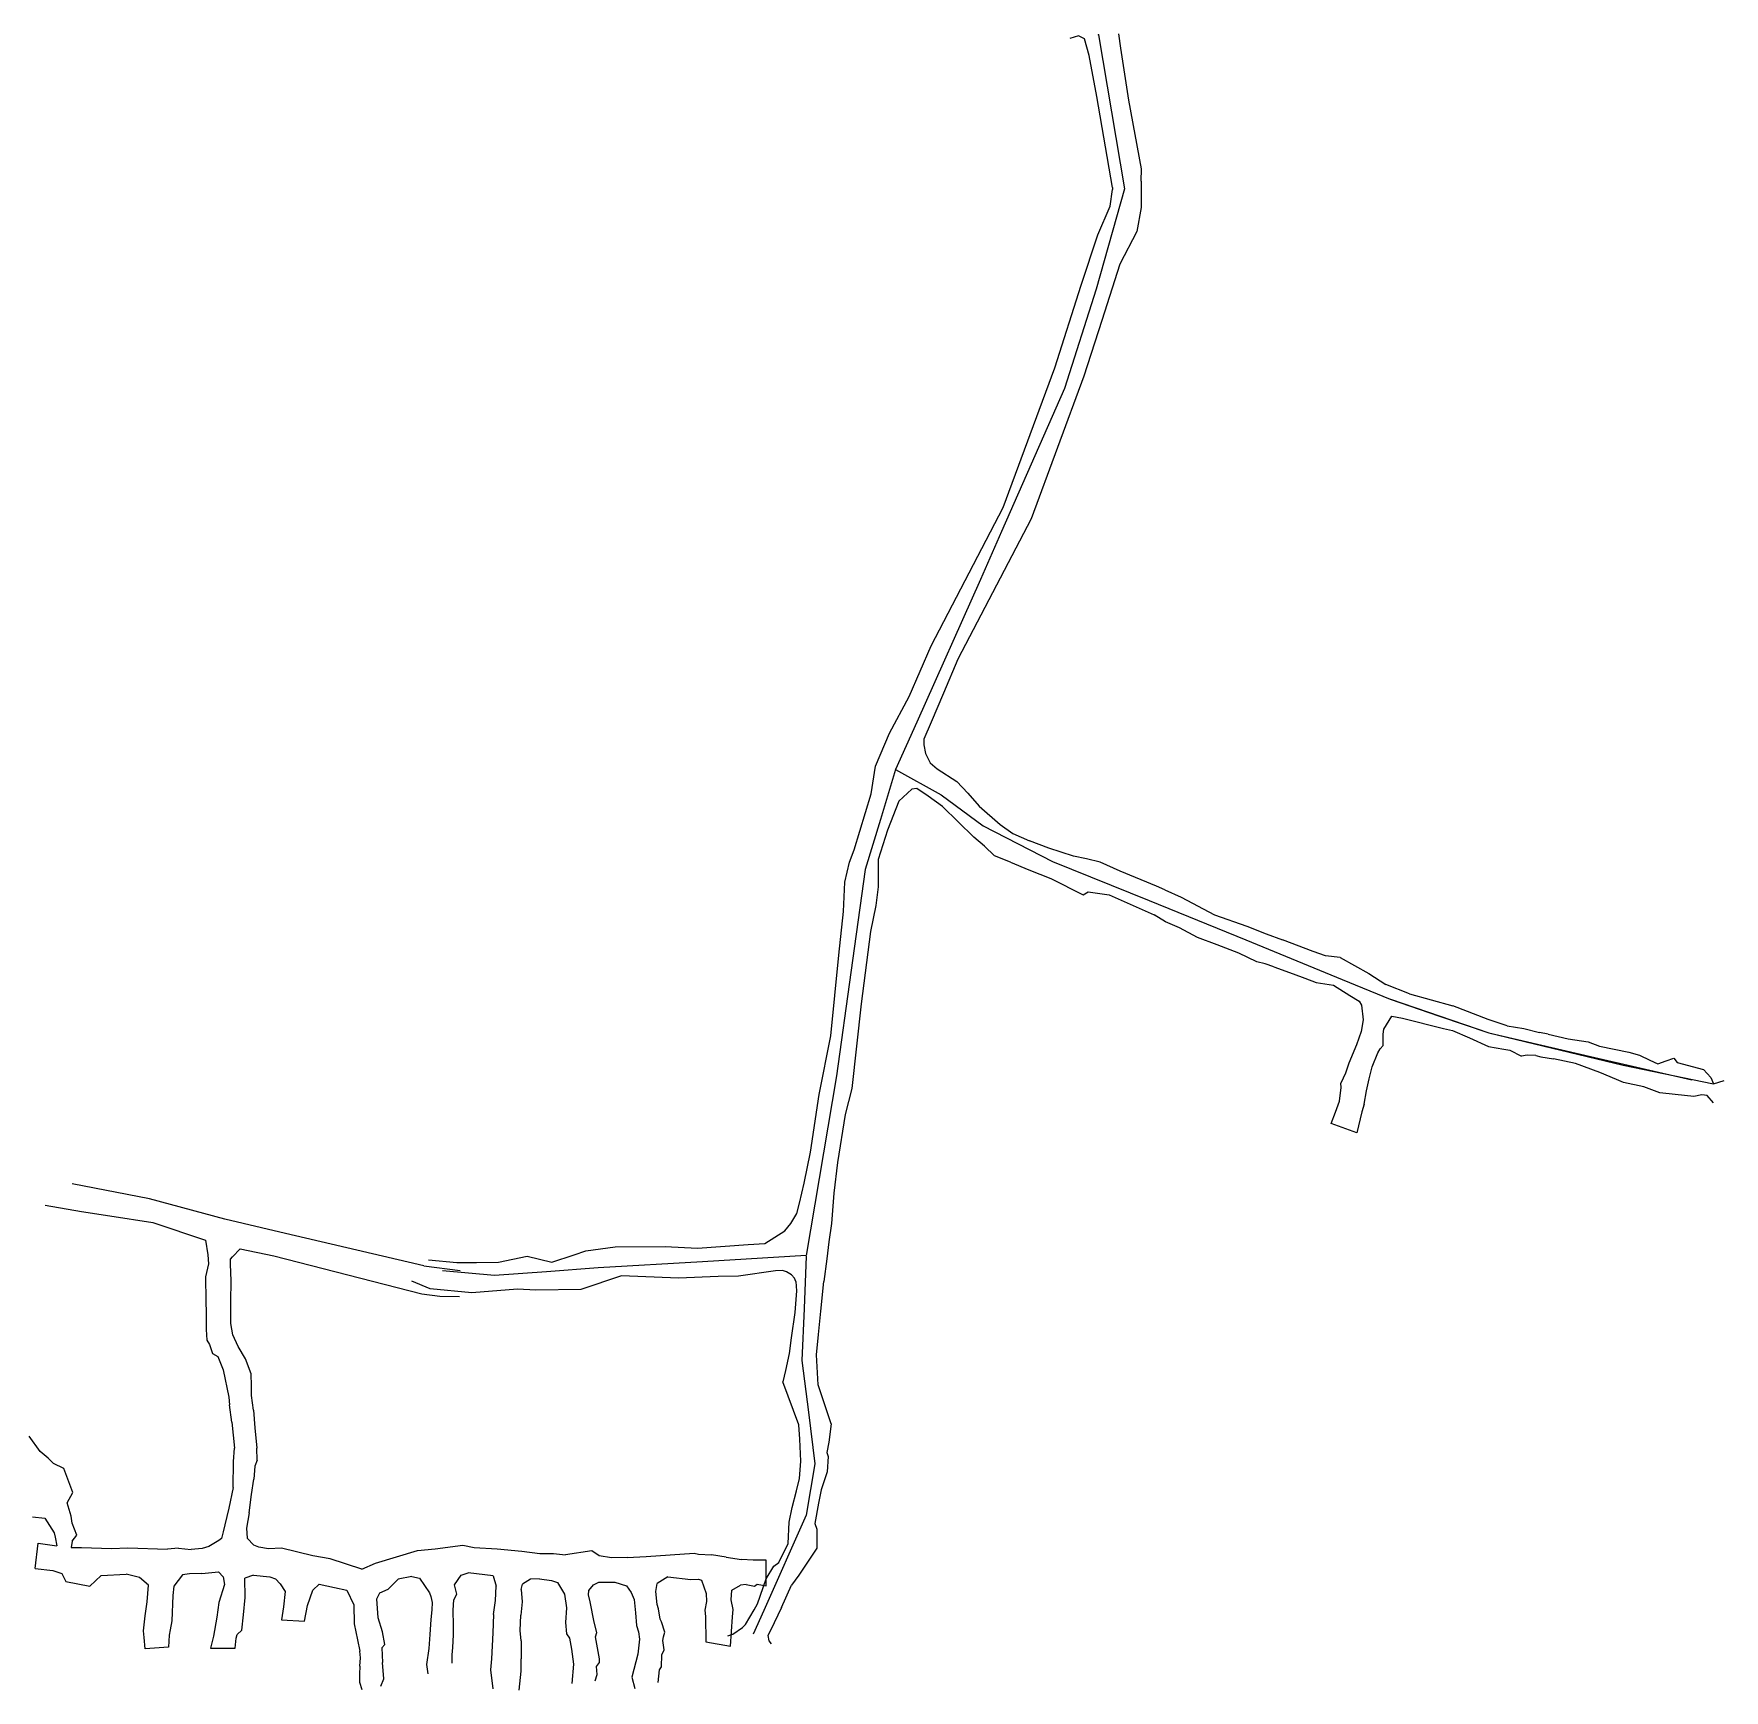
# Model space of a CAD drawing. Extents: x 539179 to 539703, y 4477639 to 4477957.
# Drawn here: x 539378 to 539702.5, y 4477639.2 to 4477957.1 of the extents above; entities that cross this region are included whole.
import ezdxf

# ---------------------------------------------------------------- set-up
doc = ezdxf.new("R2010")
doc.units = 0
doc.linetypes.add('DUZ', pattern=[500, 500])
doc.layers.get('0').update_dxf_attribs({"color": 1, "linetype": 'DUZ', "lineweight": 5, "true_color": 0xff0000})
for name, color, linetype, lineweight, true_color in [('GEOFENCE', 80, 'DUZ', 5, 0x50e61a), ('INIT_COORD', 152, 'DUZ', 5, 0x1756e8), ('KAT_1430', 154, 'DUZ', 5, 0x0052a5), ('KAT_1440', 42, 'DUZ', 5, 0xca8621), ('KAT_1450', 238, 'DUZ', 5, 0x4c0026), ('KAT_1460', 15, 'DUZ', 5, 0xa55252)]:
    doc.layers.add(name, color=color, linetype=linetype, lineweight=lineweight, true_color=true_color)

msp = doc.modelspace()

# ---------------------------------------------------------------- linework, layer by layer
for p, q in [((539638.46, 4477771.84), (539657.35, 4477765.36)), ((539657.35, 4477765.36), (539683.12, 4477759.21)), ((539683.12, 4477759.21), (539700.51, 4477755.57))]:
    msp.add_line(p, q)
at = {"layer": 'GEOFENCE', "linetype": 'Continuous'}
for p, q in [((539582.44, 4477956.9), (539585.77, 4477937.18)), ((539585.77, 4477937.18), (539587.44, 4477927.32)), ((539587.44, 4477927.32), (539581.99, 4477908.07)), ((539581.99, 4477908.07), (539575.91, 4477889.02)), ((539575.91, 4477889.02), (539563.83, 4477861.56)), ((539563.83, 4477861.56), (539559.8, 4477852.4)), ((539559.8, 4477852.4), (539547.55, 4477825.02)), ((539547.55, 4477825.02), (539543.47, 4477815.89)), ((539543.47, 4477815.89), (539540.55, 4477806.33)), ((539543.47, 4477815.89), (539552.21, 4477811.04)), ((539552.21, 4477811.04), (539560.25, 4477805.1)), ((539540.55, 4477806.33), (539537.63, 4477796.76)), ((539560.25, 4477805.1), (539573.62, 4477798.29)), ((539537.63, 4477796.76), (539534.88, 4477776.95)), ((539573.62, 4477798.29), (539592.15, 4477790.77)), ((539592.15, 4477790.77), (539610.69, 4477783.26)), ((539610.69, 4477783.26), (539629.19, 4477775.65)), ((539534.88, 4477776.95), (539532.12, 4477757.14)), ((539629.19, 4477775.65), (539638.43, 4477771.85)), ((539638.43, 4477771.85), (539647.89, 4477768.6)), ((539647.89, 4477768.6), (539657.35, 4477765.36)), ((539657.35, 4477765.36), (539676.84, 4477760.85)), ((539676.84, 4477760.85), (539696.32, 4477756.35)), ((539532.12, 4477757.14), (539530.47, 4477747.28)), ((539530.47, 4477747.28), (539528.82, 4477737.42)), ((539528.82, 4477737.42), (539527.16, 4477727.56)), ((539527.16, 4477727.56), (539526.33, 4477722.63)), ((539526.33, 4477722.63), (539506.37, 4477721.45)), ((539526.31, 4477722.5), (539525.91, 4477712.51)), ((539466.46, 4477718.8), (539456.5, 4477719.73)), ((539476.43, 4477719.54), (539466.46, 4477718.8)), ((539486.4, 4477720.27), (539476.43, 4477719.54)), ((539506.37, 4477721.45), (539486.4, 4477720.27)), ((539525.91, 4477712.51), (539525.5, 4477702.52)), ((539525.5, 4477702.52), (539526.73, 4477692.59)), ((539526.73, 4477692.59), (539527.95, 4477682.67)), ((539527.95, 4477682.67), (539526.3, 4477672.81)), ((539526.3, 4477672.81), (539518.17, 4477654.54)), ((539518.17, 4477654.54), (539516.13, 4477649.97))]:
    msp.add_line(p, q, dxfattribs=at)
at = {"layer": 'INIT_COORD', "linetype": 'Continuous'}
msp.add_point((539582.44, 4477956.9), dxfattribs=at)
at = {"layer": 'KAT_1430'}
for p, q in [((539525.9, 4477736.52), (539527.11, 4477742.49)), ((539532.33, 4477740.52), (539531.63, 4477734.65)), ((539525.05, 4477732.73), (539525.9, 4477736.52)), ((539524.51, 4477730.69), (539525.05, 4477732.73)), ((539531.63, 4477734.65), (539531.17, 4477728.81)), ((539522.22, 4477727.41), (539523.38, 4477728.77)), ((539523.38, 4477728.77), (539524.51, 4477730.69)), ((539531.17, 4477728.81), (539530.65, 4477725.3)), ((539518.37, 4477724.93), (539522.22, 4477727.41)), ((539467.27, 4477721.35), (539472.73, 4477722.5)), ((539472.73, 4477722.5), (539477.47, 4477721.39)), ((539477.47, 4477721.39), (539481.78, 4477722.77)), ((539481.78, 4477722.77), (539483.98, 4477723.53)), ((539483.98, 4477723.53), (539489.65, 4477724.32)), ((539489.65, 4477724.32), (539499.23, 4477724.4)), ((539499.23, 4477724.4), (539505.45, 4477724.08)), ((539505.45, 4477724.08), (539515.14, 4477724.76)), ((539515.14, 4477724.76), (539518.37, 4477724.93)), ((539530.65, 4477725.3), (539530.28, 4477722.04)), ((539453.81, 4477721.83), (539459.25, 4477721.34)), ((539459.25, 4477721.34), (539463.04, 4477721.3)), ((539463.04, 4477721.3), (539467.27, 4477721.35)), ((539520.4, 4477719.7), (539513.34, 4477718.67)), ((539521.75, 4477719.77), (539520.4, 4477719.7)), ((539522.55, 4477719.53), (539521.75, 4477719.77)), ((539523.49, 4477718.92), (539522.55, 4477719.53)), ((539524.09, 4477718.34), (539523.49, 4477718.92)), ((539530.28, 4477722.04), (539529.68, 4477717.65)), ((539454.1, 4477716.26), (539450.59, 4477717.73)), ((539462.1, 4477715.49), (539454.1, 4477716.26)), ((539470.86, 4477716.21), (539462.1, 4477715.49)), ((539474.39, 4477715.98), (539470.86, 4477716.21)), ((539483.05, 4477716.13), (539474.39, 4477715.98)), ((539490.87, 4477718.77), (539483.05, 4477716.13)), ((539501.79, 4477718.32), (539490.87, 4477718.77)), ((539509.41, 4477718.65), (539501.79, 4477718.32)), ((539513.34, 4477718.67), (539509.41, 4477718.65)), ((539524.33, 4477717.67), (539524.09, 4477718.34)), ((539524.46, 4477715.9), (539524.15, 4477711.73)), ((539524.33, 4477717.67), (539524.46, 4477715.9)), ((539529.13, 4477711.96), (539529.68, 4477717.65)), ((539524.15, 4477711.73), (539523.42, 4477706.85)), ((539528.7, 4477707.48), (539529.13, 4477711.96)), ((539523.42, 4477706.85), (539523.01, 4477703.85)), ((539528.28, 4477703.6), (539528.7, 4477707.48)), ((539523.01, 4477703.85), (539522.33, 4477700.59)), ((539528.59, 4477697.81), (539528.28, 4477703.6)), ((539522.33, 4477700.59), (539521.85, 4477698.43)), ((539524.91, 4477690.19), (539521.85, 4477698.43)), ((539531.1, 4477690.35), (539528.59, 4477697.81)), ((539525.1, 4477687.44), (539524.91, 4477690.19)), ((539531.1, 4477690.35), (539530.66, 4477686.81)), ((539525.3, 4477683.18), (539525.1, 4477687.44)), ((539530.66, 4477686.81), (539530.27, 4477684.87)), ((539525.03, 4477679.89), (539525.3, 4477683.18)), ((539530.27, 4477684.87), (539530.54, 4477684.11)), ((539530.54, 4477684.11), (539530.34, 4477681.13)), ((539524.43, 4477677.47), (539525.03, 4477679.89)), ((539530.34, 4477681.13), (539529.17, 4477677.69)), ((539523.61, 4477674.3), (539524.43, 4477677.47)), ((539529.17, 4477677.69), (539528.64, 4477675.16)), ((539523.05, 4477671.48), (539523.61, 4477674.3)), ((539528.64, 4477675.16), (539527.95, 4477671.23)), ((539522.85, 4477667.42), (539523.05, 4477671.48)), ((539527.95, 4477671.23), (539528.32, 4477670.15)), ((539521.06, 4477663.74), (539522.85, 4477667.42)), ((539528.32, 4477670.15), (539528.37, 4477666.47)), ((539520.07, 4477663.05), (539521.06, 4477663.74)), ((539528.37, 4477666.47), (539524.89, 4477661.32)), ((539516.94, 4477655.82), (539518.63, 4477660.6)), ((539518.63, 4477660.6), (539520.07, 4477663.05)), ((539524.89, 4477661.32), (539523.51, 4477659.37)), ((539521.58, 4477655.11), (539523.51, 4477659.37)), ((539514.68, 4477651.86), (539516.32, 4477654.65)), ((539516.32, 4477654.65), (539516.94, 4477655.82)), ((539521.58, 4477655.11), (539519.46, 4477650.68)), ((539512.24, 4477650.02), (539514.11, 4477651.28)), ((539514.11, 4477651.28), (539514.68, 4477651.86)), ((539511.25, 4477649.66), (539512.24, 4477650.02)), ((539519.46, 4477650.68), (539518.92, 4477649.72)), ((539518.92, 4477649.72), (539519.13, 4477648.71)), ((539519.13, 4477648.71), (539519.61, 4477648.14))]:
    msp.add_line(p, q, dxfattribs=at)
at = {"layer": 'KAT_1440'}
for p, q in [((539546.1, 4477829.94), (539550.28, 4477839.66)), ((539555.41, 4477837.06), (539552.69, 4477830.55)), ((539542.27, 4477822.91), (539546.1, 4477829.94)), ((539552.69, 4477830.55), (539550.29, 4477825.01)), ((539539.61, 4477816.55), (539542.27, 4477822.91)), ((539550.29, 4477825.01), (539548.86, 4477821.75)), ((539548.86, 4477821.75), (539548.88, 4477820.65)), ((539548.88, 4477820.65), (539549.24, 4477818.96)), ((539538.81, 4477811.26), (539539.61, 4477816.55)), ((539549.24, 4477818.96), (539550.13, 4477817.23)), ((539550.13, 4477817.23), (539551.44, 4477816.04)), ((539551.44, 4477816.04), (539555.21, 4477813.6)), ((539555.21, 4477813.6), (539557.36, 4477811.35)), ((539535.49, 4477800.53), (539538.81, 4477811.26)), ((539544.11, 4477809.83), (539541.9, 4477804.26)), ((539545.73, 4477811.4), (539544.11, 4477809.83)), ((539546.57, 4477812.12), (539545.73, 4477811.4)), ((539547.53, 4477812.25), (539546.57, 4477812.12)), ((539549.75, 4477810.8), (539547.53, 4477812.25)), ((539552.48, 4477808.79), (539549.75, 4477810.8)), ((539557.36, 4477811.35), (539559.5, 4477808.89)), ((539558.5, 4477802.92), (539552.48, 4477808.79)), ((539559.5, 4477808.89), (539563.56, 4477805.35)), ((539541.9, 4477804.26), (539540.14, 4477798.68)), ((539563.56, 4477805.35), (539565.95, 4477803.64)), ((539565.95, 4477803.64), (539569.17, 4477802.2)), ((539534.65, 4477798.12), (539535.49, 4477800.53)), ((539560.55, 4477801.22), (539558.5, 4477802.92)), ((539562.47, 4477799.35), (539560.55, 4477801.22)), ((539572.91, 4477800.8), (539569.17, 4477802.2)), ((539577.65, 4477799.32), (539572.91, 4477800.8)), ((539533.71, 4477794.28), (539534.65, 4477798.12)), ((539540.14, 4477798.68), (539540.14, 4477793.39)), ((539565.5, 4477798.12), (539562.47, 4477799.35)), ((539565.5, 4477798.12), (539569.05, 4477796.69)), ((539580.12, 4477798.75), (539577.65, 4477799.32)), ((539582.71, 4477798.14), (539580.12, 4477798.75)), ((539586.61, 4477796.42), (539582.71, 4477798.14)), ((539533.44, 4477788.69), (539533.71, 4477794.28)), ((539569.05, 4477796.69), (539573.28, 4477794.98)), ((539573.28, 4477794.98), (539579.46, 4477791.9)), ((539593.53, 4477793.55), (539586.61, 4477796.42)), ((539595.16, 4477792.82), (539593.53, 4477793.55)), ((539540.14, 4477793.39), (539539.68, 4477789.81)), ((539579.46, 4477791.9), (539580.43, 4477792.42)), ((539580.43, 4477792.42), (539584.49, 4477791.89)), ((539584.49, 4477791.89), (539593.12, 4477788.05)), ((539595.16, 4477792.82), (539598.32, 4477791.44)), ((539598.32, 4477791.44), (539604.68, 4477788)), ((539532.56, 4477780.3), (539533.44, 4477788.69)), ((539539.68, 4477789.81), (539538.67, 4477784.84)), ((539595.29, 4477786.68), (539593.12, 4477788.05)), ((539604.68, 4477788), (539610.88, 4477785.84)), ((539538.67, 4477784.84), (539536.88, 4477770.97)), ((539597.99, 4477785.51), (539595.29, 4477786.68)), ((539601.45, 4477783.71), (539597.99, 4477785.51)), ((539610.88, 4477785.84), (539614.59, 4477784.39)), ((539614.59, 4477784.39), (539617.77, 4477783.23)), ((539605.17, 4477782.27), (539601.45, 4477783.71)), ((539609.33, 4477780.69), (539605.17, 4477782.27)), ((539612.83, 4477778.98), (539609.33, 4477780.69)), ((539623.66, 4477781.02), (539617.77, 4477783.23)), ((539626, 4477780.14), (539623.66, 4477781.02)), ((539531.06, 4477764.81), (539532.56, 4477780.3)), ((539614.4, 4477778.64), (539612.83, 4477778.98)), ((539616.06, 4477778.06), (539614.4, 4477778.64)), ((539616.06, 4477778.06), (539619.79, 4477776.74)), ((539628.79, 4477779.86), (539626, 4477780.14)), ((539628.79, 4477779.86), (539634.32, 4477776.78)), ((539619.79, 4477776.74), (539622.06, 4477775.86)), ((539622.06, 4477775.86), (539624.21, 4477775.06)), ((539624.21, 4477775.06), (539627.52, 4477774.51)), ((539627.52, 4477774.51), (539630.66, 4477772.54)), ((539634.32, 4477776.78), (539637.56, 4477774.65)), ((539642.12, 4477772.89), (539637.56, 4477774.65)), ((539536.88, 4477770.97), (539535.05, 4477754.69)), ((539630.66, 4477772.54), (539632.48, 4477771.44)), ((539632.48, 4477771.44), (539632.92, 4477770.69)), ((539642.12, 4477772.89), (539650.44, 4477770.58)), ((539633.23, 4477767.89), (539632.84, 4477765.65)), ((539632.92, 4477770.69), (539633.23, 4477767.89)), ((539637.17, 4477766.06), (539638.72, 4477768.6)), ((539638.72, 4477768.6), (539640.8, 4477768.18)), ((539640.8, 4477768.18), (539648.68, 4477766.23)), ((539657.25, 4477767.94), (539650.44, 4477770.58)), ((539660.9, 4477766.73), (539657.25, 4477767.94)), ((539528.82, 4477753.56), (539531.06, 4477764.81)), ((539632.84, 4477765.65), (539631.97, 4477763.08)), ((539637.08, 4477762.98), (539637.1, 4477765.16)), ((539637.1, 4477765.16), (539637.17, 4477766.06)), ((539648.68, 4477766.23), (539650.36, 4477765.82)), ((539650.36, 4477765.82), (539653.62, 4477764.45)), ((539653.62, 4477764.45), (539657.27, 4477762.77)), ((539660.9, 4477766.73), (539664.06, 4477766.2)), ((539664.06, 4477766.2), (539667.11, 4477765.46)), ((539668.75, 4477765.14), (539667.11, 4477765.46)), ((539668.75, 4477765.14), (539672.57, 4477764.22)), ((539631.97, 4477763.08), (539630.48, 4477759.57)), ((539634.95, 4477758.89), (539636.07, 4477761.55)), ((539636.07, 4477761.55), (539636.5, 4477762.32)), ((539637.08, 4477762.98), (539636.5, 4477762.32)), ((539657.27, 4477762.77), (539660.26, 4477762.25)), ((539660.26, 4477762.25), (539661.39, 4477762.04)), ((539661.39, 4477762.04), (539663.6, 4477760.89)), ((539664.71, 4477761.07), (539663.6, 4477760.89)), ((539666.35, 4477761.05), (539664.71, 4477761.07)), ((539666.35, 4477761.05), (539667.36, 4477760.76)), ((539672.57, 4477764.22), (539676.41, 4477763.66)), ((539676.41, 4477763.66), (539678.63, 4477762.85)), ((539678.63, 4477762.85), (539684.26, 4477761.68)), ((539684.26, 4477761.68), (539686.3, 4477761.11)), ((539686.3, 4477761.11), (539688.25, 4477760.15)), ((539630.48, 4477759.57), (539629.83, 4477757.64)), ((539634.36, 4477756.53), (539634.95, 4477758.89)), ((539667.36, 4477760.76), (539669.78, 4477760.38)), ((539673.99, 4477759.53), (539669.78, 4477760.38)), ((539678.68, 4477757.78), (539673.99, 4477759.53)), ((539681.88, 4477756.41), (539678.68, 4477757.78)), ((539688.25, 4477760.15), (539689.8, 4477759.44)), ((539689.8, 4477759.44), (539691.41, 4477759.99)), ((539691.41, 4477759.99), (539692.87, 4477760.53)), ((539692.87, 4477760.53), (539693.51, 4477759.71)), ((539693.51, 4477759.71), (539698.55, 4477758.36)), ((539698.55, 4477758.36), (539699.95, 4477756.82)), ((539535.05, 4477754.69), (539533.8, 4477749.74)), ((539628.67, 4477752.25), (539629, 4477754.87)), ((539629.83, 4477757.64), (539628.94, 4477755.73)), ((539629, 4477754.87), (539628.94, 4477755.73)), ((539633.87, 4477754.27), (539634.36, 4477756.53)), ((539683.23, 4477755.86), (539681.88, 4477756.41)), ((539687.13, 4477755.05), (539683.23, 4477755.86)), ((539690.16, 4477753.9), (539687.13, 4477755.05)), ((539699.95, 4477756.82), (539700.51, 4477755.57)), ((539700.51, 4477755.57), (539702.54, 4477756.24)), ((539527.11, 4477742.49), (539528.82, 4477753.56)), ((539627.94, 4477750.14), (539628.67, 4477752.25)), ((539633.43, 4477751.7), (539632.95, 4477750.25)), ((539633.43, 4477751.7), (539633.87, 4477754.27)), ((539693.12, 4477753.53), (539690.16, 4477753.9)), ((539696.68, 4477753.14), (539693.12, 4477753.53)), ((539698.24, 4477753.49), (539696.68, 4477753.14)), ((539699.29, 4477753.38), (539698.24, 4477753.49)), ((539700.49, 4477751.94), (539699.29, 4477753.38)), ((539533.8, 4477749.74), (539532.33, 4477740.52)), ((539627.11, 4477747.97), (539627.94, 4477750.14)), ((539632.95, 4477750.25), (539632.04, 4477746.17)), ((539632.04, 4477746.17), (539627.11, 4477747.97)), ((539400.21, 4477733.55), (539385.39, 4477736.43)), ((539380.19, 4477732.3), (539387.16, 4477731.1)), ((539414.69, 4477729.6), (539400.21, 4477733.55)), ((539387.16, 4477731.1), (539392.65, 4477730.27)), ((539392.65, 4477730.27), (539400.87, 4477729.02)), ((539400.87, 4477729.02), (539410.97, 4477725.63)), ((539425.25, 4477727.16), (539414.69, 4477729.6)), ((539410.97, 4477725.63), (539411.43, 4477722.8)), ((539452.93, 4477720.68), (539425.25, 4477727.16)), ((539411.43, 4477722.8), (539411.54, 4477721.03)), ((539415.81, 4477721.94), (539416.17, 4477722.41)), ((539416.17, 4477722.41), (539417.67, 4477723.93)), ((539417.67, 4477723.93), (539424.13, 4477722.58)), ((539424.13, 4477722.58), (539452.5, 4477715.32)), ((539411.54, 4477721.03), (539410.97, 4477718.57)), ((539415.78, 4477720.98), (539415.81, 4477721.94)), ((539415.93, 4477717.81), (539415.78, 4477720.98)), ((539452.93, 4477720.68), (539459.85, 4477719.77)), ((539410.97, 4477718.57), (539411.06, 4477713.97)), ((539415.86, 4477713.85), (539415.93, 4477717.81)), ((539411.06, 4477713.97), (539411.09, 4477711.6)), ((539415.84, 4477709.64), (539415.86, 4477713.85)), ((539452.5, 4477715.32), (539456, 4477714.86)), ((539456, 4477714.86), (539459.74, 4477714.82)), ((539411.09, 4477711.6), (539411.13, 4477708.45)), ((539416.23, 4477707.41), (539415.84, 4477709.64)), ((539411.13, 4477708.45), (539411.23, 4477706.41)), ((539411.23, 4477706.41), (539411.78, 4477705.58)), ((539417.25, 4477705.22), (539416.23, 4477707.41)), ((539411.78, 4477705.58), (539412.36, 4477703.83)), ((539412.36, 4477703.83), (539413.35, 4477703.25)), ((539413.35, 4477703.25), (539414.36, 4477700.71)), ((539418.69, 4477702.83), (539417.25, 4477705.22)), ((539419.76, 4477699.95), (539418.69, 4477702.83)), ((539414.36, 4477700.71), (539415.46, 4477695.47)), ((539419.84, 4477697.65), (539419.76, 4477699.95)), ((539419.82, 4477695.79), (539419.84, 4477697.65)), ((539415.46, 4477695.47), (539415.63, 4477694.02)), ((539416.07, 4477690.7), (539415.63, 4477694.02)), ((539420.21, 4477693), (539419.82, 4477695.79)), ((539420.21, 4477693), (539420.49, 4477689.59)), ((539416.07, 4477690.7), (539416.53, 4477685.71)), ((539379.28, 4477685.02), (539377.13, 4477688.02)), ((539420.49, 4477689.59), (539420.85, 4477685.67)), ((539380.78, 4477683.79), (539379.28, 4477685.02)), ((539381.8, 4477682.76), (539380.78, 4477683.79)), ((539416.3, 4477678.17), (539416.38, 4477683.14)), ((539416.38, 4477683.14), (539416.53, 4477685.71)), ((539420.92, 4477683.39), (539420.46, 4477682.23)), ((539420.92, 4477683.39), (539420.85, 4477685.67)), ((539383.78, 4477681.77), (539381.8, 4477682.76)), ((539385.5, 4477677.15), (539383.78, 4477681.77)), ((539420.46, 4477682.23), (539420.25, 4477679.74)), ((539384.46, 4477675.22), (539385.5, 4477677.15)), ((539416.3, 4477678.17), (539415.48, 4477674.17)), ((539419.35, 4477673.28), (539419.81, 4477676.82)), ((539419.81, 4477676.82), (539420.25, 4477679.74)), ((539385.2, 4477672.61), (539384.46, 4477675.22)), ((539415.48, 4477674.17), (539414.72, 4477670.97)), ((539377.78, 4477672.54), (539380.12, 4477672.23)), ((539380.12, 4477672.23), (539381.91, 4477669.47)), ((539385.37, 4477671.3), (539385.2, 4477672.61)), ((539386.32, 4477668.98), (539385.37, 4477671.3)), ((539414.72, 4477670.97), (539414.37, 4477669.61)), ((539419.35, 4477673.28), (539418.84, 4477670.33)), ((539418.84, 4477670.33), (539418.97, 4477668.4)), ((539378.29, 4477662.62), (539378.88, 4477667.46)), ((539378.88, 4477667.46), (539382.47, 4477666.97)), ((539381.91, 4477669.47), (539382.15, 4477668.63)), ((539382.15, 4477668.63), (539382.47, 4477666.97)), ((539385.42, 4477667.85), (539385.2, 4477666.64)), ((539385.42, 4477667.85), (539386.32, 4477668.98)), ((539413.57, 4477667.94), (539411.61, 4477666.83)), ((539414.07, 4477668.37), (539413.57, 4477667.94)), ((539414.37, 4477669.61), (539414.07, 4477668.37)), ((539420.27, 4477667.05), (539418.97, 4477668.4)), ((539421.25, 4477666.69), (539420.27, 4477667.05)), ((539455.05, 4477666.38), (539460.41, 4477667.1)), ((539460.41, 4477667.1), (539462.58, 4477666.64)), ((539385.2, 4477666.64), (539387.2, 4477666.64)), ((539387.2, 4477666.64), (539392.92, 4477666.42)), ((539392.92, 4477666.42), (539396.07, 4477666.55)), ((539396.07, 4477666.55), (539403.72, 4477666.33)), ((539405.78, 4477666.47), (539403.72, 4477666.33)), ((539405.78, 4477666.47), (539408.26, 4477666.25)), ((539410.35, 4477666.44), (539408.26, 4477666.25)), ((539411.61, 4477666.83), (539410.35, 4477666.44)), ((539423.09, 4477666.38), (539421.25, 4477666.69)), ((539425.61, 4477666.5), (539423.09, 4477666.38)), ((539431.61, 4477665.01), (539425.61, 4477666.5)), ((539434.93, 4477664.47), (539431.61, 4477665.01)), ((539440.99, 4477662.47), (539434.93, 4477664.47)), ((539443.6, 4477663.62), (539451.66, 4477666.08)), ((539451.66, 4477666.08), (539455.05, 4477666.38)), ((539462.58, 4477666.64), (539467, 4477666.35)), ((539467, 4477666.35), (539471.75, 4477665.9)), ((539471.75, 4477665.9), (539475.16, 4477665.47)), ((539475.16, 4477665.47), (539477.8, 4477665.48)), ((539477.8, 4477665.48), (539480.1, 4477665.22)), ((539485.17, 4477666), (539480.1, 4477665.22)), ((539486.55, 4477665.02), (539485.17, 4477666)), ((539488.95, 4477664.64), (539486.55, 4477665.02)), ((539491.92, 4477664.72), (539488.95, 4477664.64)), ((539491.92, 4477664.72), (539495.6, 4477664.89)), ((539495.6, 4477664.89), (539504.79, 4477665.57)), ((539504.79, 4477665.57), (539505.64, 4477665.33)), ((539505.64, 4477665.33), (539508.1, 4477665.25)), ((539510.92, 4477664.74), (539508.1, 4477665.25)), ((539510.92, 4477664.74), (539513.89, 4477664.32)), ((539516.14, 4477664.2), (539513.89, 4477664.32)), ((539518.63, 4477664.17), (539516.14, 4477664.2)), ((539518.65, 4477659.29), (539518.63, 4477664.17)), ((539378.29, 4477662.62), (539381.68, 4477662.19)), ((539381.68, 4477662.19), (539383.44, 4477661.63)), ((539383.44, 4477661.63), (539384.15, 4477660.13)), ((539388.79, 4477659.22), (539390.94, 4477661.26)), ((539390.94, 4477661.26), (539395.79, 4477661.5)), ((539398.31, 4477660.88), (539395.79, 4477661.5)), ((539400.02, 4477659.39), (539398.31, 4477660.88)), ((539406.57, 4477661.37), (539404.9, 4477659.18)), ((539407.9, 4477661.59), (539406.57, 4477661.37)), ((539410.26, 4477661.66), (539407.9, 4477661.59)), ((539410.26, 4477661.66), (539413.51, 4477661.97)), ((539413.51, 4477661.97), (539414.4, 4477660.99)), ((539414.4, 4477660.99), (539414.64, 4477659.5)), ((539420.22, 4477661.33), (539418.53, 4477660.72)), ((539418.58, 4477657.01), (539418.53, 4477660.72)), ((539420.22, 4477661.33), (539423.32, 4477660.97)), ((539423.32, 4477660.97), (539424.4, 4477660.64)), ((539424.4, 4477660.64), (539425.31, 4477659.65)), ((539440.99, 4477662.47), (539443.6, 4477663.62)), ((539446.08, 4477658.65), (539448, 4477660.52)), ((539450.63, 4477661.08), (539448, 4477660.52)), ((539450.63, 4477661.08), (539452.1, 4477660.72)), ((539452.1, 4477660.72), (539453.99, 4477657.95)), ((539458.82, 4477659.46), (539460.09, 4477661.33)), ((539460.09, 4477661.33), (539461.44, 4477661.77)), ((539466.19, 4477661.17), (539461.44, 4477661.77)), ((539466.19, 4477661.17), (539466.8, 4477659.2)), ((539473.38, 4477660.55), (539471.83, 4477659.59)), ((539475.08, 4477660.61), (539473.38, 4477660.55)), ((539475.08, 4477660.61), (539477.41, 4477660.27)), ((539499.75, 4477660.97), (539497.71, 4477659.74)), ((539499.75, 4477660.97), (539504.16, 4477660.48)), ((539504.16, 4477660.48), (539505.65, 4477660.54)), ((539505.65, 4477660.54), (539506.22, 4477660.38)), ((539384.15, 4477660.13), (539388.79, 4477659.22)), ((539399.79, 4477656.21), (539400.02, 4477659.39)), ((539404.75, 4477657.44), (539404.51, 4477652.58)), ((539404.9, 4477659.18), (539404.75, 4477657.44)), ((539414.64, 4477659.5), (539413.57, 4477656.1)), ((539425.31, 4477659.65), (539426.31, 4477658.18)), ((539426.31, 4477658.18), (539425.99, 4477655.22)), ((539430.56, 4477655.48), (539431.61, 4477658.41)), ((539431.61, 4477658.41), (539432.84, 4477659.62)), ((539432.84, 4477659.62), (539435.75, 4477658.97)), ((539435.75, 4477658.97), (539438.11, 4477658.43)), ((539438.11, 4477658.43), (539439.47, 4477655.63)), ((539443.87, 4477656.77), (539444.46, 4477657.9)), ((539444.46, 4477657.9), (539446.08, 4477658.65)), ((539453.99, 4477657.95), (539454.22, 4477657.23)), ((539454.22, 4477657.23), (539454.48, 4477656.07)), ((539458.69, 4477656.58), (539459.22, 4477657.69)), ((539459.22, 4477657.69), (539458.82, 4477659.46)), ((539466.66, 4477656.45), (539466.8, 4477659.2)), ((539471.58, 4477658.54), (539471.83, 4477659.59)), ((539471.58, 4477658.54), (539471.81, 4477656.17)), ((539477.41, 4477660.27), (539478.54, 4477659.93)), ((539478.54, 4477659.93), (539479.92, 4477657.68)), ((539479.92, 4477657.68), (539480.28, 4477655.03)), ((539484.52, 4477657.56), (539484.59, 4477658.35)), ((539484.85, 4477656.18), (539484.52, 4477657.56)), ((539484.59, 4477658.35), (539485.47, 4477659.49)), ((539485.47, 4477659.49), (539486.47, 4477659.95)), ((539486.47, 4477659.95), (539489.57, 4477659.96)), ((539489.57, 4477659.96), (539491.83, 4477659.24)), ((539491.83, 4477659.24), (539492.72, 4477657.96)), ((539492.72, 4477657.96), (539493.31, 4477656.63)), ((539497.44, 4477658.21), (539497.71, 4477659.74)), ((539497.68, 4477655.66), (539497.44, 4477658.21)), ((539506.22, 4477660.38), (539507.1, 4477657.83)), ((539507.1, 4477657.83), (539507.19, 4477656.28)), ((539511.89, 4477656.57), (539512.06, 4477658.45)), ((539512.06, 4477658.45), (539513.69, 4477659.39)), ((539514.8, 4477659.52), (539513.69, 4477659.39)), ((539514.8, 4477659.52), (539516.37, 4477659.23)), ((539516.37, 4477659.23), (539516.92, 4477659.6)), ((539516.92, 4477659.6), (539518.65, 4477659.29)), ((539399.44, 4477653.49), (539399.79, 4477656.21)), ((539413.57, 4477656.1), (539413.18, 4477653.25)), ((539418.3, 4477653.73), (539418.58, 4477657.01)), ((539425.99, 4477655.22), (539425.58, 4477652.75)), ((539429.98, 4477652.46), (539430.56, 4477655.48)), ((539439.47, 4477655.63), (539439.54, 4477651.95)), ((539444.14, 4477653.12), (539443.87, 4477656.77)), ((539454.45, 4477654.68), (539454.26, 4477652.78)), ((539454.48, 4477656.07), (539454.45, 4477654.68)), ((539458.54, 4477654.58), (539458.69, 4477656.58)), ((539458.63, 4477651.67), (539458.54, 4477654.58)), ((539466.31, 4477653.74), (539466.66, 4477656.45)), ((539471.81, 4477656.17), (539471.5, 4477653.66)), ((539480.28, 4477655.03), (539480.07, 4477652.22)), ((539485.58, 4477652.3), (539484.85, 4477656.18)), ((539493.31, 4477656.63), (539493.45, 4477654.74)), ((539493.45, 4477654.74), (539493.53, 4477654.1)), ((539493.53, 4477654.1), (539493.73, 4477651.63)), ((539497.96, 4477654.86), (539497.68, 4477655.66)), ((539498.29, 4477652.86), (539497.96, 4477654.86)), ((539507.19, 4477656.28), (539506.87, 4477654.6)), ((539506.87, 4477654.6), (539506.99, 4477653.38)), ((539512.27, 4477654.72), (539511.89, 4477656.57)), ((539512.17, 4477653.3), (539512.27, 4477654.72)), ((539399.09, 4477650.65), (539399.44, 4477653.49)), ((539404.24, 4477650.84), (539403.99, 4477649.8)), ((539404.51, 4477652.58), (539404.24, 4477650.84)), ((539413.18, 4477653.25), (539412.53, 4477649.63)), ((539417.04, 4477649.94), (539417.97, 4477650.75)), ((539417.97, 4477650.75), (539418.3, 4477653.73)), ((539425.58, 4477652.75), (539429.98, 4477652.46)), ((539439.54, 4477651.95), (539440.17, 4477648.91)), ((539444.98, 4477650.42), (539444.14, 4477653.12)), ((539454.26, 4477652.78), (539454.08, 4477649.9)), ((539458.63, 4477649.84), (539458.63, 4477651.67)), ((539466.31, 4477653.74), (539466.18, 4477650.22)), ((539471.43, 4477650.69), (539471.5, 4477653.66)), ((539471.6, 4477648.73), (539471.43, 4477650.69)), ((539480.07, 4477652.22), (539480.31, 4477650.07)), ((539486.09, 4477650.32), (539485.58, 4477652.3)), ((539493.73, 4477651.63), (539494.14, 4477650.46)), ((539498.5, 4477652.38), (539498.29, 4477652.86)), ((539499.18, 4477650.36), (539498.5, 4477652.38)), ((539506.99, 4477653.38), (539507.07, 4477648.53)), ((539511.78, 4477647.68), (539512.17, 4477653.3)), ((539399.24, 4477649.35), (539399.09, 4477650.65)), ((539399.41, 4477647.16), (539399.24, 4477649.35)), ((539403.89, 4477647.48), (539399.41, 4477647.16)), ((539403.99, 4477649.8), (539403.89, 4477647.48)), ((539412.53, 4477649.63), (539411.97, 4477647.28)), ((539416.66, 4477647.28), (539416.86, 4477649.21)), ((539416.86, 4477649.21), (539417.04, 4477649.94)), ((539440.17, 4477648.91), (539440.64, 4477646.76)), ((539445.42, 4477648.03), (539444.84, 4477647.37)), ((539445.42, 4477648.03), (539444.98, 4477650.42)), ((539454.08, 4477649.9), (539453.87, 4477647.25)), ((539458.49, 4477647.42), (539458.63, 4477649.84)), ((539466, 4477647.73), (539465.92, 4477645.28)), ((539466.18, 4477650.22), (539466, 4477647.73)), ((539471.6, 4477648.73), (539471.59, 4477645.29)), ((539480.31, 4477650.07), (539480.88, 4477649.2)), ((539480.88, 4477649.2), (539481.27, 4477647.13)), ((539485.86, 4477649.48), (539486.09, 4477650.32)), ((539486.64, 4477645.27), (539485.86, 4477649.48)), ((539494.31, 4477649.04), (539494.01, 4477646.17)), ((539494.14, 4477650.46), (539494.31, 4477649.04)), ((539498.79, 4477648.8), (539498.92, 4477649.49)), ((539499.01, 4477647.01), (539498.79, 4477648.8)), ((539498.92, 4477649.49), (539499.18, 4477650.36)), ((539507.07, 4477648.53), (539511.78, 4477647.68)), ((539411.97, 4477647.28), (539416.66, 4477647.28)), ((539440.75, 4477645.44), (539440.64, 4477646.76)), ((539440.64, 4477643.83), (539440.75, 4477645.44)), ((539444.84, 4477647.37), (539444.99, 4477644.54)), ((539445.22, 4477641.4), (539444.99, 4477644.54)), ((539453.87, 4477647.25), (539453.41, 4477644.19)), ((539458.36, 4477646.01), (539458.49, 4477647.42)), ((539458.37, 4477644.42), (539458.36, 4477646.01)), ((539465.92, 4477645.28), (539465.73, 4477643.17)), ((539471.56, 4477642.91), (539471.59, 4477645.29)), ((539481.27, 4477647.13), (539481.61, 4477644.21)), ((539481.61, 4477644.21), (539481.3, 4477640.56)), ((539486.04, 4477643.77), (539486.61, 4477644.59)), ((539486.61, 4477644.59), (539486.64, 4477645.27)), ((539494.01, 4477646.17), (539492.82, 4477641.72)), ((539498.53, 4477643.73), (539498.58, 4477646.03)), ((539498.58, 4477646.03), (539499.01, 4477647.01)), ((539440.57, 4477642.35), (539440.54, 4477640.77)), ((539440.64, 4477643.83), (539440.57, 4477642.35)), ((539444.67, 4477640.04), (539445.22, 4477641.4)), ((539453.41, 4477644.19), (539453.7, 4477642.38)), ((539465.73, 4477643.17), (539466.15, 4477639.49)), ((539471.2, 4477639.25), (539471.56, 4477642.91)), ((539485.81, 4477641.04), (539486.19, 4477642.24)), ((539486.19, 4477642.24), (539486.04, 4477643.77)), ((539492.82, 4477641.72), (539493.41, 4477639.55)), ((539497.88, 4477640.7), (539498.13, 4477643.17)), ((539498.13, 4477643.17), (539498.53, 4477643.73)), ((539440.54, 4477640.77), (539441, 4477639.37))]:
    msp.add_line(p, q, dxfattribs=at)
at = {"layer": 'KAT_1450'}
for p, q in [((539564.1, 4477866.2), (539574.04, 4477892.99)), ((539579.62, 4477891.41), (539569.52, 4477863.99)), ((539550.28, 4477839.66), (539564.1, 4477866.2)), ((539569.52, 4477863.99), (539555.41, 4477837.06))]:
    msp.add_line(p, q, dxfattribs=at)
at = {"layer": 'KAT_1460'}
for p, q in [((539578.56, 4477956.7), (539576.89, 4477956.22)), ((539579.75, 4477956.14), (539578.56, 4477956.7)), ((539580.65, 4477952.94), (539579.75, 4477956.14)), ((539586.74, 4477954.36), (539586.32, 4477957.09)), ((539582.1, 4477945.09), (539580.65, 4477952.94)), ((539588.26, 4477944.33), (539586.74, 4477954.36)), ((539585.08, 4477927.63), (539582.1, 4477945.09)), ((539590.66, 4477931.18), (539588.26, 4477944.33)), ((539590.59, 4477928.82), (539590.66, 4477931.18)), ((539584.68, 4477924.04), (539585.13, 4477927.19)), ((539585.08, 4477927.63), (539585.13, 4477927.19)), ((539590.59, 4477928.82), (539590.61, 4477923.76)), ((539582.28, 4477918.51), (539584.68, 4477924.04)), ((539590.61, 4477923.76), (539589.79, 4477919.14)), ((539579.07, 4477908.85), (539582.28, 4477918.51)), ((539589.79, 4477919.14), (539586.53, 4477912.92)), ((539586.53, 4477912.92), (539583.08, 4477902.1)), ((539574.04, 4477892.99), (539579.07, 4477908.85)), ((539583.08, 4477902.1), (539579.62, 4477891.41))]:
    msp.add_line(p, q, dxfattribs=at)

doc.saveas('drawing.dxf')
